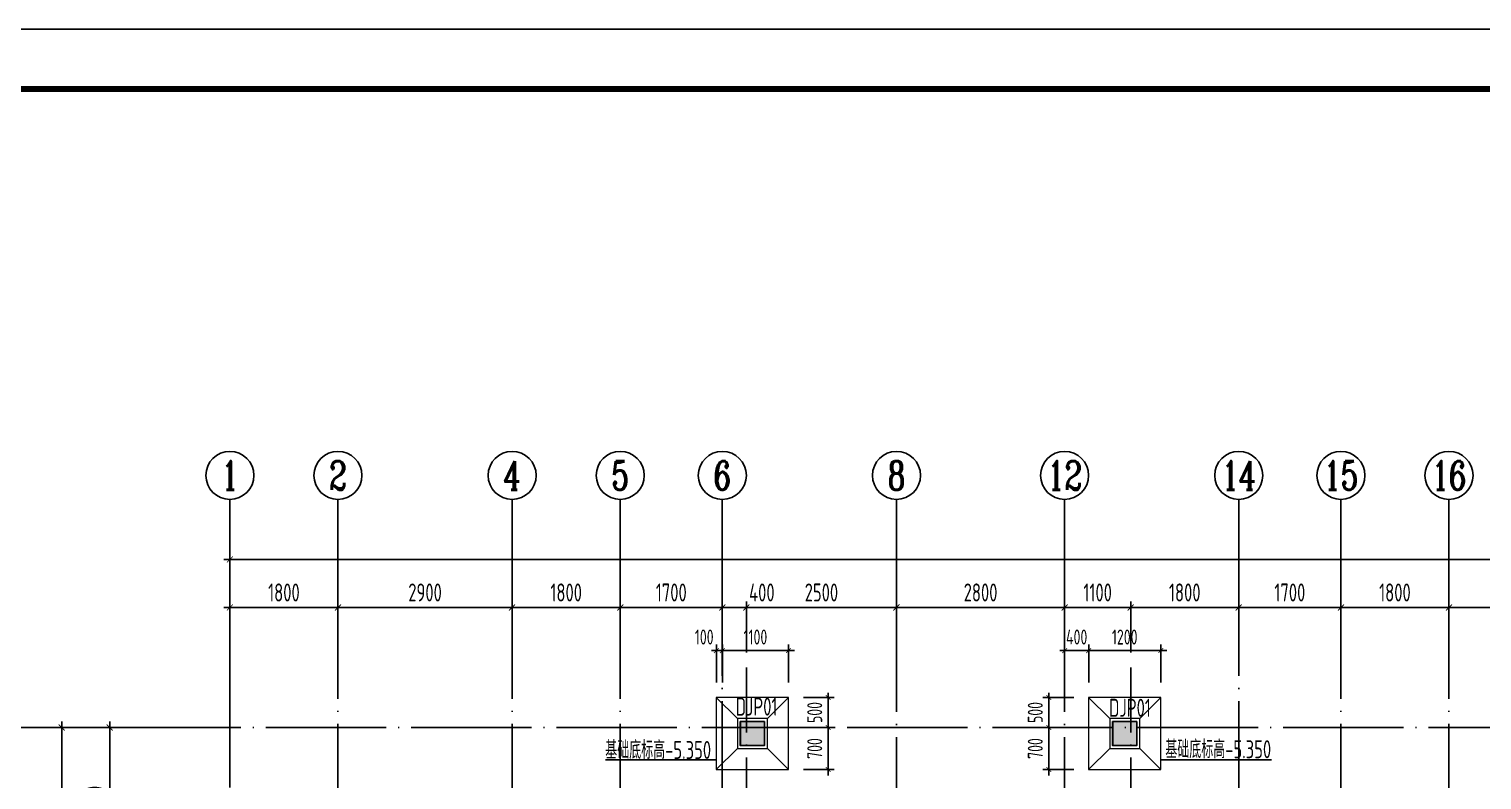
# Model space of a CAD drawing. Extents: x -461650 to 361314, y 245336 to 769729.
# Drawn here: x -214299 to -190107, y 723574 to 736083 of the extents above; entities that cross this region are included whole.
import ezdxf
from ezdxf.enums import TextEntityAlignment as Align

# ---------------------------------------------------------------- set-up
doc = ezdxf.new("R2010")
doc.units = 0
doc.header["$LTSCALE"] = 1000
doc.linetypes.add('DASH', pattern=[0.35, 0.25, -0.1])
doc.linetypes.add('DOTE', pattern=[2.42, 2, -0.2, 0.02, -0.2])
doc.layers.get('0').update_dxf_attribs({"linetype": 'CONTINUOUS'})
doc.layers.get('DEFPOINTS').update_dxf_attribs({"linetype": 'CONTINUOUS'})
for name, color, linetype in [('-TK', 7, 'CONTINUOUS'), ('A-AXIS', 1, 'CONTINUOUS'), ('A-DOTE', 10, 'DOTE'), ('AXIS_NUM', 7, 'CONTINUOUS'), ('DIM_ELEV', 3, 'CONTINUOUS'), ('S-J基础底板标注', 3, 'CONTINUOUS'), ('S-Q墙实线', 6, 'CONTINUOUS'), ('S-Q墙虚线', 6, 'DASH'), ('S-Y一般标注', 3, 'CONTINUOUS'), ('独立基础', 2, 'CONTINUOUS')]:
    doc.layers.add(name, color=color, linetype=linetype)
doc.layers.add('PUB_HATCH', color=8, linetype='CONTINUOUS', lineweight=9)
doc.layers.add('独基集中标注', color=7, linetype='CONTINUOUS', lineweight=18)
doc.styles.add('TSSD_Axis', font='complex.shx', dxfattribs={"width": 0.7, "bigfont": 'hztxt.shx'})
doc.styles.add('TSSD_DIMENSION', font='Tssdeng.shx', dxfattribs={"width": 0.7, "bigfont": 'tssdchn.shx'})
doc.styles.add('TSSD_REIN', font='tssdeng.shx', dxfattribs={"width": 0.7, "height": 300, "bigfont": 'tssdchn.shx'})
doc.dimstyles.new('TSSD_100_100', dxfattribs={"dimtxt": 300, "dimasz": 100, "dimexe": 100, "dimexo": 250, "dimgap": 100, "dimtad": 1, "dimdec": 0, "dimzin": 0, "dimdsep": 46, "dimtxsty": 'TSSD_DIMENSION', "dimblk": 'ARCHTICK', "dimcen": 0, "dimdle": 100, "dimclrt": 7, "dimadec": 0, "dimazin": 0, "dimtfac": 1, "dimtdec": 0, "dimtix": 1, "dimtmove": 2, "dimatfit": 3, "dimldrblk": 'ARCHTICK', "dimfxl": 0, "dimtolj": 1, "dimtzin": 0, "dimarcsym": 0})
doc.dimstyles.new('TSSD_100_100$0', dxfattribs={"dimtxt": 300, "dimasz": 80, "dimexe": 100, "dimexo": 250, "dimgap": 100, "dimtad": 1, "dimdec": 0, "dimzin": 0, "dimdsep": 46, "dimtxsty": 'TSSD_DIMENSION', "dimblk": 'ARCHTICK', "dimcen": 0, "dimdle": 100, "dimclrd": 3, "dimclre": 3, "dimclrt": 7, "dimadec": 0, "dimazin": 0, "dimtfac": 1, "dimtdec": 0, "dimtix": 1, "dimtmove": 2, "dimatfit": 3, "dimldrblk": 'ARCHTICK', "dimfxl": 0, "dimtolj": 1, "dimtzin": 0, "dimarcsym": 0})

# ---------------------------------------------------------------- blocks, each defined once
blk = doc.blocks.new('_ArchTick')
at = {"color": 0, "linetype": 'ByBlock', "const_width": 0.15}
blk.add_lwpolyline([(-0.5, -0.5), (0.5, 0.5)], dxfattribs=at)
blk = doc.blocks.new('*D43')
at = {"layer": 'DEFPOINTS', "color": 0}
for p in [(-201655, 724448), (-200992, 724448), (-201655, 723748)]:
    blk.add_point(p, dxfattribs=at)
at = {"layer": 'S-J基础底板标注', "color": 3, "lineweight": -2}
for p, q in [((-201405, 724448), (-200892, 724448)), ((-200992, 723648), (-200992, 724548)), ((-201405, 723748), (-200892, 723748))]:
    blk.add_line(p, q, dxfattribs=at)
at = {"layer": 'S-J基础底板标注', "color": 3, "lineweight": -2, "xscale": 80, "yscale": 80, "zscale": 80}
for p, rotation in [((-200992, 724448), 90), ((-200992, 723748), 270)]:
    blk.add_blockref('_ArchTick', p, dxfattribs=dict(at, rotation=rotation))
at = {"layer": 'S-J基础底板标注', "color": 7, "insert": (-201217, 724098), "char_height": 250, "attachment_point": 5, "rotation": 90, "style": 'TSSD_DIMENSION'}
blk.add_mtext('\\A1;700', dxfattribs=at)
blk = doc.blocks.new('*D44')
at = {"layer": 'DEFPOINTS', "color": 0}
for p in [(-197319, 724948), (-196655, 724948), (-196655, 724448)]:
    blk.add_point(p, dxfattribs=at)
at = {"layer": 'S-J基础底板标注', "color": 3, "lineweight": -2}
for p, q in [((-196905, 724948), (-197419, 724948)), ((-197319, 724948), (-197319, 725028)), ((-197319, 724448), (-197319, 724948)), ((-196905, 724448), (-197419, 724448)), ((-197319, 724448), (-197319, 724368))]:
    blk.add_line(p, q, dxfattribs=at)
at = {"layer": 'S-J基础底板标注', "color": 3, "lineweight": -2, "xscale": 80, "yscale": 80, "zscale": 80}
for p, rotation in [((-197319, 724948), 270), ((-197319, 724448), 90)]:
    blk.add_blockref('_ArchTick', p, dxfattribs=dict(at, rotation=rotation))
at = {"layer": 'S-J基础底板标注', "color": 7, "insert": (-197544, 724698), "char_height": 250, "attachment_point": 5, "rotation": 90, "style": 'TSSD_DIMENSION'}
blk.add_mtext('\\A1;500', dxfattribs=at)
blk = doc.blocks.new('*D50')
at = {"layer": 'DEFPOINTS', "color": 0}
for p in [(-202755, 725730), (-202755, 724948), (-201655, 724948)]:
    blk.add_point(p, dxfattribs=at)
at = {"layer": 'S-J基础底板标注', "color": 3, "lineweight": -2}
for p, q in [((-202755, 725198), (-202755, 725830)), ((-201655, 725198), (-201655, 725830)), ((-201555, 725730), (-202855, 725730))]:
    blk.add_line(p, q, dxfattribs=at)
at = {"layer": 'S-J基础底板标注', "color": 3, "lineweight": -2, "xscale": 80, "yscale": 80, "zscale": 80}
for p, rotation in [((-202755, 725730), 180.0001077058582), ((-201655, 725730), 0.0001077058582321655)]:
    blk.add_blockref('_ArchTick', p, dxfattribs=dict(at, rotation=rotation))
at = {"layer": 'S-J基础底板标注', "color": 7, "insert": (-202205, 725955), "char_height": 250, "attachment_point": 5, "rotation": 0.0001, "style": 'TSSD_DIMENSION'}
blk.add_mtext('\\A1;1100', dxfattribs=at)
blk = doc.blocks.new('*D52')
at = {"layer": 'DEFPOINTS', "color": 0}
for p in [(-201655, 724948), (-200992, 724948), (-201655, 724448)]:
    blk.add_point(p, dxfattribs=at)
at = {"layer": 'S-J基础底板标注', "color": 3, "lineweight": -2}
for p, q in [((-201405, 724948), (-200892, 724948)), ((-200992, 724948), (-200992, 725028)), ((-200992, 724448), (-200992, 724948)), ((-201405, 724448), (-200892, 724448)), ((-200992, 724448), (-200992, 724368))]:
    blk.add_line(p, q, dxfattribs=at)
at = {"layer": 'S-J基础底板标注', "color": 3, "lineweight": -2, "xscale": 80, "yscale": 80, "zscale": 80}
for p, rotation in [((-200992, 724948), 270), ((-200992, 724448), 90)]:
    blk.add_blockref('_ArchTick', p, dxfattribs=dict(at, rotation=rotation))
at = {"layer": 'S-J基础底板标注', "color": 7, "insert": (-201217, 724698), "char_height": 250, "attachment_point": 5, "rotation": 90, "style": 'TSSD_DIMENSION'}
blk.add_mtext('\\A1;500', dxfattribs=at)
blk = doc.blocks.new('*D53')
at = {"layer": 'DEFPOINTS', "color": 0}
for p in [(-197319, 724448), (-196655, 724448), (-196655, 723748)]:
    blk.add_point(p, dxfattribs=at)
at = {"layer": 'S-J基础底板标注', "color": 3, "lineweight": -2}
for p, q in [((-196905, 724448), (-197419, 724448)), ((-197319, 723648), (-197319, 724548)), ((-196905, 723748), (-197419, 723748))]:
    blk.add_line(p, q, dxfattribs=at)
at = {"layer": 'S-J基础底板标注', "color": 3, "lineweight": -2, "xscale": 80, "yscale": 80, "zscale": 80}
for p, rotation in [((-197319, 724448), 90), ((-197319, 723748), 270)]:
    blk.add_blockref('_ArchTick', p, dxfattribs=dict(at, rotation=rotation))
at = {"layer": 'S-J基础底板标注', "color": 7, "insert": (-197544, 724098), "char_height": 250, "attachment_point": 5, "rotation": 90, "style": 'TSSD_DIMENSION'}
blk.add_mtext('\\A1;700', dxfattribs=at)
blk = doc.blocks.new('*D56')
at = {"layer": 'DEFPOINTS', "color": 0}
for p in [(-202855, 725730), (-202855, 724948), (-202755, 724948)]:
    blk.add_point(p, dxfattribs=at)
at = {"layer": 'S-J基础底板标注', "color": 3, "lineweight": -2}
for p, q in [((-202855, 725198), (-202855, 725830)), ((-202755, 725198), (-202755, 725830)), ((-202855, 725730), (-202935, 725730)), ((-202755, 725730), (-202855, 725730)), ((-202755, 725730), (-202675, 725730))]:
    blk.add_line(p, q, dxfattribs=at)
at = {"layer": 'S-J基础底板标注', "color": 3, "lineweight": -2, "xscale": 80, "yscale": 80, "zscale": 80}
for p, rotation in [((-202855, 725730), 0.0001077058525523156), ((-202755, 725730), 180.0001077058525)]:
    blk.add_blockref('_ArchTick', p, dxfattribs=dict(at, rotation=rotation))
at = {"layer": 'S-J基础底板标注', "color": 7, "insert": (-203057, 725955), "char_height": 250, "attachment_point": 5, "rotation": 0.0001, "style": 'TSSD_DIMENSION'}
blk.add_mtext('\\A1;100', dxfattribs=at)
blk = doc.blocks.new('*D57')
at = {"layer": 'DEFPOINTS', "color": 0}
for p in [(-196655, 725730), (-196655, 724948), (-195455, 724948)]:
    blk.add_point(p, dxfattribs=at)
at = {"layer": 'S-J基础底板标注', "color": 3, "lineweight": -2}
for p, q in [((-196655, 725198), (-196655, 725830)), ((-195455, 725198), (-195455, 725830)), ((-195355, 725730), (-196755, 725730))]:
    blk.add_line(p, q, dxfattribs=at)
at = {"layer": 'S-J基础底板标注', "color": 3, "lineweight": -2, "xscale": 80, "yscale": 80, "zscale": 80}
for p, rotation in [((-196655, 725730), 180.0001077058891), ((-195455, 725730), 0.0001077058890874838)]:
    blk.add_blockref('_ArchTick', p, dxfattribs=dict(at, rotation=rotation))
at = {"layer": 'S-J基础底板标注', "color": 7, "insert": (-196055, 725955), "char_height": 250, "attachment_point": 5, "rotation": 0.0001, "style": 'TSSD_DIMENSION'}
blk.add_mtext('\\A1;1200', dxfattribs=at)
blk = doc.blocks.new('*D58')
at = {"layer": 'DEFPOINTS', "color": 0}
for p in [(-197055, 725730), (-197055, 724948), (-196655, 724948)]:
    blk.add_point(p, dxfattribs=at)
at = {"layer": 'S-J基础底板标注', "color": 3, "lineweight": -2}
for p, q in [((-197055, 725198), (-197055, 725830)), ((-196655, 725198), (-196655, 725830)), ((-197055, 725730), (-197135, 725730)), ((-196655, 725730), (-197055, 725730)), ((-196655, 725730), (-196575, 725730))]:
    blk.add_line(p, q, dxfattribs=at)
at = {"layer": 'S-J基础底板标注', "color": 3, "lineweight": -2, "xscale": 80, "yscale": 80, "zscale": 80}
blk.add_blockref('_ArchTick', (-197055, 725730), dxfattribs=at)
at = {"layer": 'S-J基础底板标注', "color": 3, "lineweight": -2, "xscale": 80, "yscale": 80, "zscale": 80, "rotation": 180}
blk.add_blockref('_ArchTick', (-196655, 725730), dxfattribs=at)
at = {"layer": 'S-J基础底板标注', "color": 7, "insert": (-196855, 725955), "char_height": 250, "attachment_point": 5, "style": 'TSSD_DIMENSION'}
blk.add_mtext('\\A1;400', dxfattribs=at)
blk = doc.blocks.new('ts_axno')
at = {"color": 0, "linetype": 'ByBlock', "lineweight": -2}
blk.add_circle((0, 0), 0.5, dxfattribs=at)
at = {"color": 0, "linetype": 'ByBlock', "lineweight": -2, "style": 'TSSD_Axis', "width": 0.7}
blk.add_attdef('A', text='', height=0.6, dxfattribs=at).set_placement((0, 0), align=Align.MIDDLE_CENTER)
blk = doc.blocks.new('*D1621')
at = {"layer": 'DEFPOINTS', "color": 0}
for p in [(6400, 22100), (4600, 21100), (6400, 21100)]:
    blk.add_point(p, dxfattribs=at)
at = {"layer": 'S-Y一般标注', "color": 0, "lineweight": -2}
for p, q in [((4500, 22100), (6500, 22100)), ((4600, 21350), (4600, 22200)), ((6400, 21350), (6400, 22200))]:
    blk.add_line(p, q, dxfattribs=at)
at = {"layer": 'S-Y一般标注', "color": 0, "lineweight": -2, "xscale": 100, "yscale": 100, "zscale": 100, "rotation": 180}
blk.add_blockref('_ArchTick', (4600, 22100), dxfattribs=at)
at = {"layer": 'S-Y一般标注', "color": 0, "lineweight": -2, "xscale": 100, "yscale": 100, "zscale": 100}
blk.add_blockref('_ArchTick', (6400, 22100), dxfattribs=at)
at = {"layer": 'S-Y一般标注', "color": 7, "insert": (5500, 22350), "char_height": 300, "attachment_point": 5, "style": 'TSSD_DIMENSION'}
blk.add_mtext('\\A1;1800', dxfattribs=at)
blk = doc.blocks.new('*D1622')
at = {"layer": 'DEFPOINTS', "color": 0}
for p in [(9300, 22100), (6400, 21100), (9300, 21100)]:
    blk.add_point(p, dxfattribs=at)
at = {"layer": 'S-Y一般标注', "color": 0, "lineweight": -2}
for p, q in [((6300, 22100), (9400, 22100)), ((6400, 21350), (6400, 22200)), ((9300, 21350), (9300, 22200))]:
    blk.add_line(p, q, dxfattribs=at)
at = {"layer": 'S-Y一般标注', "color": 0, "lineweight": -2, "xscale": 100, "yscale": 100, "zscale": 100, "rotation": 180}
blk.add_blockref('_ArchTick', (6400, 22100), dxfattribs=at)
at = {"layer": 'S-Y一般标注', "color": 0, "lineweight": -2, "xscale": 100, "yscale": 100, "zscale": 100}
blk.add_blockref('_ArchTick', (9300, 22100), dxfattribs=at)
at = {"layer": 'S-Y一般标注', "color": 7, "insert": (7850, 22350), "char_height": 300, "attachment_point": 5, "style": 'TSSD_DIMENSION'}
blk.add_mtext('\\A1;2900', dxfattribs=at)
blk = doc.blocks.new('*D1623')
at = {"layer": 'DEFPOINTS', "color": 0}
for p in [(11100, 22100), (9300, 21100), (11100, 21100)]:
    blk.add_point(p, dxfattribs=at)
at = {"layer": 'S-Y一般标注', "color": 0, "lineweight": -2}
for p, q in [((9200, 22100), (11200, 22100)), ((9300, 21350), (9300, 22200)), ((11100, 21350), (11100, 22200))]:
    blk.add_line(p, q, dxfattribs=at)
at = {"layer": 'S-Y一般标注', "color": 0, "lineweight": -2, "xscale": 100, "yscale": 100, "zscale": 100, "rotation": 180}
blk.add_blockref('_ArchTick', (9300, 22100), dxfattribs=at)
at = {"layer": 'S-Y一般标注', "color": 0, "lineweight": -2, "xscale": 100, "yscale": 100, "zscale": 100}
blk.add_blockref('_ArchTick', (11100, 22100), dxfattribs=at)
at = {"layer": 'S-Y一般标注', "color": 7, "insert": (10200, 22350), "char_height": 300, "attachment_point": 5, "style": 'TSSD_DIMENSION'}
blk.add_mtext('\\A1;1800', dxfattribs=at)
blk = doc.blocks.new('*D1624')
at = {"layer": 'DEFPOINTS', "color": 0}
for p in [(12800, 22100), (11100, 21100), (12800, 21100)]:
    blk.add_point(p, dxfattribs=at)
at = {"layer": 'S-Y一般标注', "color": 0, "lineweight": -2}
for p, q in [((11000, 22100), (12900, 22100)), ((11100, 21350), (11100, 22200)), ((12800, 21350), (12800, 22200))]:
    blk.add_line(p, q, dxfattribs=at)
at = {"layer": 'S-Y一般标注', "color": 0, "lineweight": -2, "xscale": 100, "yscale": 100, "zscale": 100, "rotation": 180}
blk.add_blockref('_ArchTick', (11100, 22100), dxfattribs=at)
at = {"layer": 'S-Y一般标注', "color": 0, "lineweight": -2, "xscale": 100, "yscale": 100, "zscale": 100}
blk.add_blockref('_ArchTick', (12800, 22100), dxfattribs=at)
at = {"layer": 'S-Y一般标注', "color": 7, "insert": (11950, 22350), "char_height": 300, "attachment_point": 5, "style": 'TSSD_DIMENSION'}
blk.add_mtext('\\A1;1700', dxfattribs=at)
blk = doc.blocks.new('*D1625')
at = {"layer": 'DEFPOINTS', "color": 0}
for p in [(13200, 22100), (12800, 21100), (13200, 21100)]:
    blk.add_point(p, dxfattribs=at)
at = {"layer": 'S-Y一般标注', "color": 0, "lineweight": -2}
for p, q in [((12700, 22100), (13300, 22100)), ((12800, 21350), (12800, 22200)), ((13200, 21350), (13200, 22200))]:
    blk.add_line(p, q, dxfattribs=at)
at = {"layer": 'S-Y一般标注', "color": 0, "lineweight": -2, "xscale": 100, "yscale": 100, "zscale": 100, "rotation": 180}
blk.add_blockref('_ArchTick', (12800, 22100), dxfattribs=at)
at = {"layer": 'S-Y一般标注', "color": 0, "lineweight": -2, "xscale": 100, "yscale": 100, "zscale": 100}
blk.add_blockref('_ArchTick', (13200, 22100), dxfattribs=at)
at = {"layer": 'S-Y一般标注', "color": 7, "insert": (13458, 22350), "char_height": 300, "attachment_point": 5, "style": 'TSSD_DIMENSION'}
blk.add_mtext('\\A1;400', dxfattribs=at)
blk = doc.blocks.new('*D1626')
at = {"layer": 'DEFPOINTS', "color": 0}
for p in [(18500, 22100), (15700, 21100), (18500, 21100)]:
    blk.add_point(p, dxfattribs=at)
at = {"layer": 'S-Y一般标注', "color": 0, "lineweight": -2}
for p, q in [((15600, 22100), (18600, 22100)), ((15700, 21350), (15700, 22200)), ((18500, 21350), (18500, 22200))]:
    blk.add_line(p, q, dxfattribs=at)
at = {"layer": 'S-Y一般标注', "color": 0, "lineweight": -2, "xscale": 100, "yscale": 100, "zscale": 100, "rotation": 180}
blk.add_blockref('_ArchTick', (15700, 22100), dxfattribs=at)
at = {"layer": 'S-Y一般标注', "color": 0, "lineweight": -2, "xscale": 100, "yscale": 100, "zscale": 100}
blk.add_blockref('_ArchTick', (18500, 22100), dxfattribs=at)
at = {"layer": 'S-Y一般标注', "color": 7, "insert": (17100, 22350), "char_height": 300, "attachment_point": 5, "style": 'TSSD_DIMENSION'}
blk.add_mtext('\\A1;2800', dxfattribs=at)
blk = doc.blocks.new('*D1627')
at = {"layer": 'DEFPOINTS', "color": 0}
for p in [(19600, 22100), (18500, 21100), (19600, 21100)]:
    blk.add_point(p, dxfattribs=at)
at = {"layer": 'S-Y一般标注', "color": 0, "lineweight": -2}
for p, q in [((18400, 22100), (19700, 22100)), ((18500, 21350), (18500, 22200)), ((19600, 21350), (19600, 22200))]:
    blk.add_line(p, q, dxfattribs=at)
at = {"layer": 'S-Y一般标注', "color": 0, "lineweight": -2, "xscale": 100, "yscale": 100, "zscale": 100, "rotation": 180}
blk.add_blockref('_ArchTick', (18500, 22100), dxfattribs=at)
at = {"layer": 'S-Y一般标注', "color": 0, "lineweight": -2, "xscale": 100, "yscale": 100, "zscale": 100}
blk.add_blockref('_ArchTick', (19600, 22100), dxfattribs=at)
at = {"layer": 'S-Y一般标注', "color": 7, "insert": (19050, 22350), "char_height": 300, "attachment_point": 5, "style": 'TSSD_DIMENSION'}
blk.add_mtext('\\A1;1100', dxfattribs=at)
blk = doc.blocks.new('*D1628')
at = {"layer": 'DEFPOINTS', "color": 0}
for p in [(23100, 22100), (21400, 21100), (23100, 21100)]:
    blk.add_point(p, dxfattribs=at)
at = {"layer": 'S-Y一般标注', "color": 0, "lineweight": -2}
for p, q in [((21300, 22100), (23200, 22100)), ((21400, 21350), (21400, 22200)), ((23100, 21350), (23100, 22200))]:
    blk.add_line(p, q, dxfattribs=at)
at = {"layer": 'S-Y一般标注', "color": 0, "lineweight": -2, "xscale": 100, "yscale": 100, "zscale": 100, "rotation": 180}
blk.add_blockref('_ArchTick', (21400, 22100), dxfattribs=at)
at = {"layer": 'S-Y一般标注', "color": 0, "lineweight": -2, "xscale": 100, "yscale": 100, "zscale": 100}
blk.add_blockref('_ArchTick', (23100, 22100), dxfattribs=at)
at = {"layer": 'S-Y一般标注', "color": 7, "insert": (22250, 22350), "char_height": 300, "attachment_point": 5, "style": 'TSSD_DIMENSION'}
blk.add_mtext('\\A1;1700', dxfattribs=at)
blk = doc.blocks.new('*D1629')
at = {"layer": 'DEFPOINTS', "color": 0}
for p in [(24900, 22100), (23100, 21100), (24900, 21100)]:
    blk.add_point(p, dxfattribs=at)
at = {"layer": 'S-Y一般标注', "color": 0, "lineweight": -2}
for p, q in [((23000, 22100), (25000, 22100)), ((23100, 21350), (23100, 22200)), ((24900, 21350), (24900, 22200))]:
    blk.add_line(p, q, dxfattribs=at)
at = {"layer": 'S-Y一般标注', "color": 0, "lineweight": -2, "xscale": 100, "yscale": 100, "zscale": 100, "rotation": 180}
blk.add_blockref('_ArchTick', (23100, 22100), dxfattribs=at)
at = {"layer": 'S-Y一般标注', "color": 0, "lineweight": -2, "xscale": 100, "yscale": 100, "zscale": 100}
blk.add_blockref('_ArchTick', (24900, 22100), dxfattribs=at)
at = {"layer": 'S-Y一般标注', "color": 7, "insert": (24000, 22350), "char_height": 300, "attachment_point": 5, "style": 'TSSD_DIMENSION'}
blk.add_mtext('\\A1;1800', dxfattribs=at)
blk = doc.blocks.new('*D1630')
at = {"layer": 'DEFPOINTS', "color": 0}
for p in [(27800, 22100), (24900, 21100), (27800, 21100)]:
    blk.add_point(p, dxfattribs=at)
at = {"layer": 'S-Y一般标注', "color": 0, "lineweight": -2}
for p, q in [((24800, 22100), (27900, 22100)), ((24900, 21350), (24900, 22200)), ((27800, 21350), (27800, 22200))]:
    blk.add_line(p, q, dxfattribs=at)
at = {"layer": 'S-Y一般标注', "color": 0, "lineweight": -2, "xscale": 100, "yscale": 100, "zscale": 100, "rotation": 180}
blk.add_blockref('_ArchTick', (24900, 22100), dxfattribs=at)
at = {"layer": 'S-Y一般标注', "color": 0, "lineweight": -2, "xscale": 100, "yscale": 100, "zscale": 100}
blk.add_blockref('_ArchTick', (27800, 22100), dxfattribs=at)
at = {"layer": 'S-Y一般标注', "color": 7, "insert": (26350, 22350), "char_height": 300, "attachment_point": 5, "style": 'TSSD_DIMENSION'}
blk.add_mtext('\\A1;2900', dxfattribs=at)
blk = doc.blocks.new('*D1643')
at = {"layer": 'DEFPOINTS', "color": 0}
for p in [(54600, 22900), (4600, 21100), (54600, 21100)]:
    blk.add_point(p, dxfattribs=at)
at = {"layer": 'S-Y一般标注', "color": 0, "lineweight": -2}
for p, q in [((4600, 21350), (4600, 23000)), ((54600, 21350), (54600, 23000)), ((4500, 22900), (54700, 22900))]:
    blk.add_line(p, q, dxfattribs=at)
at = {"layer": 'S-Y一般标注', "color": 0, "lineweight": -2, "xscale": 100, "yscale": 100, "zscale": 100, "rotation": 180}
blk.add_blockref('_ArchTick', (4600, 22900), dxfattribs=at)
at = {"layer": 'S-Y一般标注', "color": 0, "lineweight": -2, "xscale": 100, "yscale": 100, "zscale": 100}
blk.add_blockref('_ArchTick', (54600, 22900), dxfattribs=at)
at = {"layer": 'S-Y一般标注', "color": 7, "insert": (29600, 23150), "char_height": 300, "attachment_point": 5, "style": 'TSSD_DIMENSION'}
blk.add_mtext('\\A1;50000', dxfattribs=at)
blk = doc.blocks.new('*D1650')
at = {"layer": 'DEFPOINTS', "color": 0}
for p in [(1800, 20100), (3600, 20100), (3600, 4600)]:
    blk.add_point(p, dxfattribs=at)
at = {"layer": 'S-Y一般标注', "color": 0, "lineweight": -2}
for p, q in [((3350, 20100), (1700, 20100)), ((1800, 4500), (1800, 20200)), ((3350, 4600), (1700, 4600))]:
    blk.add_line(p, q, dxfattribs=at)
at = {"layer": 'S-Y一般标注', "color": 0, "lineweight": -2, "xscale": 100, "yscale": 100, "zscale": 100}
for p, rotation in [((1800, 20100), 90), ((1800, 4600), 270)]:
    blk.add_blockref('_ArchTick', p, dxfattribs=dict(at, rotation=rotation))
at = {"layer": 'S-Y一般标注', "color": 7, "insert": (1550, 12350), "char_height": 300, "attachment_point": 5, "rotation": 90, "style": 'TSSD_DIMENSION'}
blk.add_mtext('\\A1;15500', dxfattribs=at)
blk = doc.blocks.new('*D1653')
at = {"layer": 'DEFPOINTS', "color": 0}
for p in [(2600, 20100), (3600, 20100), (3600, 17600)]:
    blk.add_point(p, dxfattribs=at)
at = {"layer": 'S-Y一般标注', "color": 0, "lineweight": -2}
for p, q in [((3350, 20100), (2500, 20100)), ((2600, 17500), (2600, 20200)), ((3350, 17600), (2500, 17600))]:
    blk.add_line(p, q, dxfattribs=at)
at = {"layer": 'S-Y一般标注', "color": 0, "lineweight": -2, "xscale": 100, "yscale": 100, "zscale": 100}
for p, rotation in [((2600, 20100), 90), ((2600, 17600), 270)]:
    blk.add_blockref('_ArchTick', p, dxfattribs=dict(at, rotation=rotation))
at = {"layer": 'S-Y一般标注', "color": 7, "insert": (2350, 18850), "char_height": 300, "attachment_point": 5, "rotation": 90, "style": 'TSSD_DIMENSION'}
blk.add_mtext('\\A1;2500', dxfattribs=at)
blk = doc.blocks.new('*D1656')
at = {"layer": 'DEFPOINTS', "color": 0}
for p in [(15700, 22100), (13200, 21100), (15700, 21100)]:
    blk.add_point(p, dxfattribs=at)
at = {"layer": 'S-Y一般标注', "color": 0, "lineweight": -2}
for p, q in [((13100, 22100), (15800, 22100)), ((13200, 21350), (13200, 22200)), ((15700, 21350), (15700, 22200))]:
    blk.add_line(p, q, dxfattribs=at)
at = {"layer": 'S-Y一般标注', "color": 0, "lineweight": -2, "xscale": 100, "yscale": 100, "zscale": 100, "rotation": 180}
blk.add_blockref('_ArchTick', (13200, 22100), dxfattribs=at)
at = {"layer": 'S-Y一般标注', "color": 0, "lineweight": -2, "xscale": 100, "yscale": 100, "zscale": 100}
blk.add_blockref('_ArchTick', (15700, 22100), dxfattribs=at)
at = {"layer": 'S-Y一般标注', "color": 7, "insert": (14450, 22350), "char_height": 300, "attachment_point": 5, "style": 'TSSD_DIMENSION'}
blk.add_mtext('\\A1;2500', dxfattribs=at)
blk = doc.blocks.new('*D1657')
at = {"layer": 'DEFPOINTS', "color": 0}
for p in [(21400, 22100), (19600, 21100), (21400, 21100)]:
    blk.add_point(p, dxfattribs=at)
at = {"layer": 'S-Y一般标注', "color": 0, "lineweight": -2}
for p, q in [((19500, 22100), (21500, 22100)), ((19600, 21350), (19600, 22200)), ((21400, 21350), (21400, 22200))]:
    blk.add_line(p, q, dxfattribs=at)
at = {"layer": 'S-Y一般标注', "color": 0, "lineweight": -2, "xscale": 100, "yscale": 100, "zscale": 100, "rotation": 180}
blk.add_blockref('_ArchTick', (19600, 22100), dxfattribs=at)
at = {"layer": 'S-Y一般标注', "color": 0, "lineweight": -2, "xscale": 100, "yscale": 100, "zscale": 100}
blk.add_blockref('_ArchTick', (21400, 22100), dxfattribs=at)
at = {"layer": 'S-Y一般标注', "color": 7, "insert": (20500, 22350), "char_height": 300, "attachment_point": 5, "style": 'TSSD_DIMENSION'}
blk.add_mtext('\\A1;1800', dxfattribs=at)
blk = doc.blocks.new('A$C028C60F5')
at = {"color": 6}
blk.add_lwpolyline([(400, 0), (0, 0), (0, -400), (400, -400)], close=True, dxfattribs=at)
at = {"layer": 'PUB_HATCH'}
blk.add_solid([(0, -400), (400, -400), (0, 0), (400, 0)], dxfattribs=at)
blk = doc.blocks.new('A$C3EFA6995')
for p in [(9700, 100), (9700, -2400), (15900, -2400)]:
    blk.add_blockref('A$C028C60F5', p)
at = {"xscale": -1}
blk.add_blockref('A$C028C60F5', (16300, 100), dxfattribs=at)
blk = doc.blocks.new('A1')
blk.add_lwpolyline([(0, 59400), (0, 0), (84100, 0), (84100, 59400)], close=True)
at = {"const_width": 100}
blk.add_lwpolyline([(2500, 58400), (2500, 1000), (83100, 1000), (83100, 58400)], close=True, dxfattribs=at)
blk = doc.blocks.new('20210824.17211196')
at = {"layer": 'S-Q墙虚线', "linetype": 'ByBlock'}
for points in [[(106242, 73029), (105842, 73029), (105842, 72629), (106242, 72629)], [(112442, 73029), (112042, 73029), (112042, 72629), (112442, 72629)]]:
    blk.add_lwpolyline(points, close=True, dxfattribs=at)
blk = doc.blocks.new('20210726.16350016')
at = {"layer": 'A-AXIS'}
for p, q in [((4600, 21100), (4600, 23900)), ((6400, 21100), (6400, 23900)), ((9300, 21100), (9300, 23900)), ((11100, 21100), (11100, 23900)), ((12800, 21100), (12800, 23900)), ((15700, 21100), (15700, 23900)), ((18500, 21100), (18500, 23900)), ((21400, 21100), (21400, 23900)), ((23100, 21100), (23100, 23900)), ((24900, 21100), (24900, 23900)), ((3600, 20100), (800, 20100))]:
    blk.add_line(p, q, dxfattribs=at)
at = {"layer": 'A-DOTE'}
for p, q in [((4600, 21100), (4600, 3600)), ((6400, 10900), (6400, 21100)), ((9300, 10900), (9300, 21100)), ((11100, 10900), (11100, 21100)), ((12800, 13700), (12800, 21100)), ((13200, 17600), (13200, 21100)), ((15700, 13100.3), (15700, 21100)), ((18500, 13100.3), (18500, 21100)), ((19600, 17600), (19600, 21100)), ((21400, 13700), (21400, 21100)), ((23100, 10900), (23100, 21100)), ((24900, 10900), (24900, 21100)), ((55600, 20100), (3600, 20100))]:
    blk.add_line(p, q, dxfattribs=at)
at = {"layer": 'A-AXIS'}
ref = blk.add_blockref('ts_axno', (4600, 24300), dxfattribs=dict(at, xscale=800, yscale=800, zscale=800))
ref.add_attrib('1', '1', dxfattribs={"layer": 'AXIS_NUM', "height": 480, "style": 'TSSD_Axis', "width": 0.7}).set_placement((4600, 24300), align=Align.MIDDLE_CENTER)
ref = blk.add_blockref('ts_axno', (6400, 24300), dxfattribs=dict(at, xscale=800, yscale=800, zscale=800))
ref.add_attrib('2', '2', dxfattribs={"layer": 'AXIS_NUM', "height": 480, "style": 'TSSD_Axis', "width": 0.7}).set_placement((6400, 24300), align=Align.MIDDLE_CENTER)
ref = blk.add_blockref('ts_axno', (9300, 24300), dxfattribs=dict(at, xscale=800, yscale=800, zscale=800))
ref.add_attrib('3', '4', dxfattribs={"layer": 'AXIS_NUM', "height": 480, "style": 'TSSD_Axis', "width": 0.7}).set_placement((9300, 24300), align=Align.MIDDLE_CENTER)
ref = blk.add_blockref('ts_axno', (11100, 24300), dxfattribs=dict(at, xscale=800, yscale=800, zscale=800))
ref.add_attrib('4', '5', dxfattribs={"layer": 'AXIS_NUM', "height": 480, "style": 'TSSD_Axis', "width": 0.7}).set_placement((11100, 24300), align=Align.MIDDLE_CENTER)
ref = blk.add_blockref('ts_axno', (12800, 24300), dxfattribs=dict(at, xscale=800, yscale=800, zscale=800))
ref.add_attrib('5', '6', dxfattribs={"layer": 'AXIS_NUM', "height": 480, "style": 'TSSD_Axis', "width": 0.7}).set_placement((12800, 24300), align=Align.MIDDLE_CENTER)
ref = blk.add_blockref('ts_axno', (15700, 24300), dxfattribs=dict(at, xscale=800, yscale=800, zscale=800))
ref.add_attrib('6', '8', dxfattribs={"layer": 'AXIS_NUM', "height": 480, "style": 'TSSD_Axis', "width": 0.7}).set_placement((15700, 24300), align=Align.MIDDLE_CENTER)
ref = blk.add_blockref('ts_axno', (18500, 24300), dxfattribs=dict(at, xscale=800, yscale=800, zscale=800))
ref.add_attrib('7', '12', dxfattribs={"layer": 'AXIS_NUM', "height": 480, "style": 'TSSD_Axis', "width": 0.7}).set_placement((18500, 24300), align=Align.MIDDLE_CENTER)
ref = blk.add_blockref('ts_axno', (21400, 24300), dxfattribs=dict(at, xscale=800, yscale=800, zscale=800))
ref.add_attrib('8', '14', dxfattribs={"layer": 'AXIS_NUM', "height": 480, "style": 'TSSD_Axis', "width": 0.7}).set_placement((21400, 24300), align=Align.MIDDLE_CENTER)
ref = blk.add_blockref('ts_axno', (23100, 24300), dxfattribs=dict(at, xscale=800, yscale=800, zscale=800))
ref.add_attrib('9', '15', dxfattribs={"layer": 'AXIS_NUM', "height": 480, "style": 'TSSD_Axis', "width": 0.7}).set_placement((23100, 24300), align=Align.MIDDLE_CENTER)
ref = blk.add_blockref('ts_axno', (24900, 24300), dxfattribs=dict(at, xscale=800, yscale=800, zscale=800))
ref.add_attrib('10', '16', dxfattribs={"layer": 'AXIS_NUM', "height": 480, "style": 'TSSD_Axis', "width": 0.7}).set_placement((24900, 24300), align=Align.MIDDLE_CENTER)
at = {"layer": 'S-Y一般标注'}
for base, p1, p2, picture, middle in [((54600, 22900), (4600, 21100), (54600, 21100), '*D1643', (29600, 23150)), ((6400, 22100), (4600, 21100), (6400, 21100), '*D1621', (5500, 22350)), ((9300, 22100), (6400, 21100), (9300, 21100), '*D1622', (7850, 22350)), ((11100, 22100), (9300, 21100), (11100, 21100), '*D1623', (10200, 22350)), ((12800, 22100), (11100, 21100), (12800, 21100), '*D1624', (11950, 22350)), ((15700, 22100), (13200, 21100), (15700, 21100), '*D1656', (14450, 22350)), ((18500, 22100), (15700, 21100), (18500, 21100), '*D1626', (17100, 22350)), ((19600, 22100), (18500, 21100), (19600, 21100), '*D1627', (19050, 22350)), ((21400, 22100), (19600, 21100), (21400, 21100), '*D1657', (20500, 22350)), ((23100, 22100), (21400, 21100), (23100, 21100), '*D1628', (22250, 22350)), ((24900, 22100), (23100, 21100), (24900, 21100), '*D1629', (24000, 22350)), ((27800, 22100), (24900, 21100), (27800, 21100), '*D1630', (26350, 22350))]:
    dim = blk.add_linear_dim(base=base, p1=p1, p2=p2, dimstyle='TSSD_100_100', dxfattribs=at)
    dim.commit()
    dim.dimension.update_dxf_attribs({"geometry": picture, "text_midpoint": middle})
dim = blk.add_linear_dim(base=(13200, 22100), p1=(12800, 21100), p2=(13200, 21100), dimstyle='TSSD_100_100', dxfattribs=at)
dim.commit()
dim.dimension.update_dxf_attribs({"geometry": '*D1625', "text_midpoint": (13458.1, 22350), "dimtype": 160})
for base, p1, picture, middle in [((1800, 20100), (3600, 4600), '*D1650', (1550, 12350)), ((2600, 20100), (3600, 17600), '*D1653', (2350, 18850))]:
    dim = blk.add_linear_dim(base=base, p1=p1, p2=(3600, 20100), angle=90, dimstyle='TSSD_100_100', dxfattribs=at)
    dim.commit()
    dim.dimension.update_dxf_attribs({"geometry": picture, "text_midpoint": middle})

msp = doc.modelspace()

# ---------------------------------------------------------------- linework, layer by layer
at = {"layer": 'DIM_ELEV'}
for p, q in [((-204698.19, 723909.21), (-202855.45, 723909.21)), ((-193612.72, 723909.21), (-195455.45, 723909.21))]:
    msp.add_line(p, q, dxfattribs=at)
at = {"layer": 'S-Q墙虚线', "linetype": 'ByBlock'}
for points in [[(-202055.45, 724547.52), (-202455.45, 724547.52), (-202455.45, 724147.52), (-202055.45, 724147.52)], [(-195855.45, 724547.52), (-196255.45, 724547.52), (-196255.45, 724147.52), (-195855.45, 724147.52)]]:
    msp.add_lwpolyline(points, close=True, dxfattribs=at)
at = {"layer": '独立基础', "lineweight": 18}
for p, q in [((-202855.45, 724947.52), (-202505.45, 724597.52)), ((-201655.45, 724947.52), (-202005.45, 724597.52)), ((-196655.45, 724947.52), (-196305.45, 724597.52)), ((-195455.45, 724947.52), (-195805.45, 724597.52)), ((-202855.45, 723747.52), (-202505.45, 724097.52)), ((-201655.45, 723747.52), (-202005.45, 724097.52)), ((-196655.45, 723747.52), (-196305.45, 724097.52)), ((-195455.45, 723747.52), (-195805.45, 724097.52))]:
    msp.add_line(p, q, dxfattribs=at)
for points in [[(-201655.45, 724947.52), (-202855.45, 724947.52), (-202855.45, 723747.52), (-201655.45, 723747.52)], [(-195455.45, 724947.52), (-196655.45, 724947.52), (-196655.45, 723747.52), (-195455.45, 723747.52)], [(-202005.45, 724597.52), (-202505.45, 724597.52), (-202505.45, 724097.52), (-202005.45, 724097.52)], [(-195805.45, 724597.52), (-196305.45, 724597.52), (-196305.45, 724097.52), (-195805.45, 724097.52)]]:
    msp.add_lwpolyline(points, close=True, dxfattribs=at)

# ---------------------------------------------------------------- block references
at = {"layer": '-TK'}
msp.add_blockref('A1', (-226611.89, 676683.4), dxfattribs=at)
msp.add_blockref('A$C3EFA6995', (-212155.45, 724447.52))
at = {"layer": 'A-DOTE'}
msp.add_blockref('20210726.16350016', (-215555.45, 704347.47), dxfattribs=at)
at = {"layer": 'S-Q墙实线'}
msp.add_blockref('20210824.17211196', (-308297.76, 651518.54), dxfattribs=at)

# ---------------------------------------------------------------- texts
at = {"layer": '独基集中标注', "style": 'TSSD_REIN', "width": 0.7}
for p in [(-202533.85, 724945.87), (-196315.85, 724926.3)]:
    msp.add_text('DJ%%142P%%14301', height=300, dxfattribs=at).set_placement(p, align=Align.TOP_LEFT)
for p in [(-204704.95, 723923.55), (-195378.82, 723935.74)]:
    msp.add_text('基础底标高-5.350', height=300, dxfattribs=at).set_placement(p)

# ---------------------------------------------------------------- dimensions: what is measured, and where the dimension line sits
at = {"layer": 'S-J基础底板标注'}
dim = msp.add_linear_dim(base=(-202855.46, 725730.43), p1=(-202755.45, 724947.52), p2=(-202855.45, 724947.52), angle=180.000108, dimstyle='TSSD_100_100$0', override={"dimtxt": 250}, dxfattribs=at)
dim.commit()
dim.dimension.update_dxf_attribs({"geometry": '*D56', "text_midpoint": (-203057.06, 725955.43), "dimtype": 161})
for p1, p2, distance, picture, middle in [((-201655.45, 724947.52), (-202755.45, 724947.52), -782.91, '*D50', (-202205.45, 725955.43)), ((-196655.45, 724947.52), (-197055.45, 724947.52), -782.91, '*D58', (-196855.45, 725955.43)), ((-195455.45, 724947.52), (-196655.45, 724947.52), -782.91, '*D57', (-196055.45, 725955.43)), ((-201655.45, 724447.52), (-201655.45, 724947.52), -663.65, '*D52', (-201216.8, 724697.52)), ((-196655.45, 724447.52), (-196655.45, 724947.52), 663.65, '*D44', (-197544.1, 724697.52)), ((-201655.45, 723747.52), (-201655.45, 724447.52), -663.65, '*D43', (-201216.8, 724097.52)), ((-196655.45, 723747.52), (-196655.45, 724447.52), 663.65, '*D53', (-197544.1, 724097.52))]:
    dim = msp.add_aligned_dim(p1=p1, p2=p2, distance=distance, dimstyle='TSSD_100_100$0', override={"dimtxt": 250}, dxfattribs=at)
    dim.commit()
    dim.dimension.update_dxf_attribs({"geometry": picture, "text_midpoint": middle})

doc.saveas('drawing.dxf')
